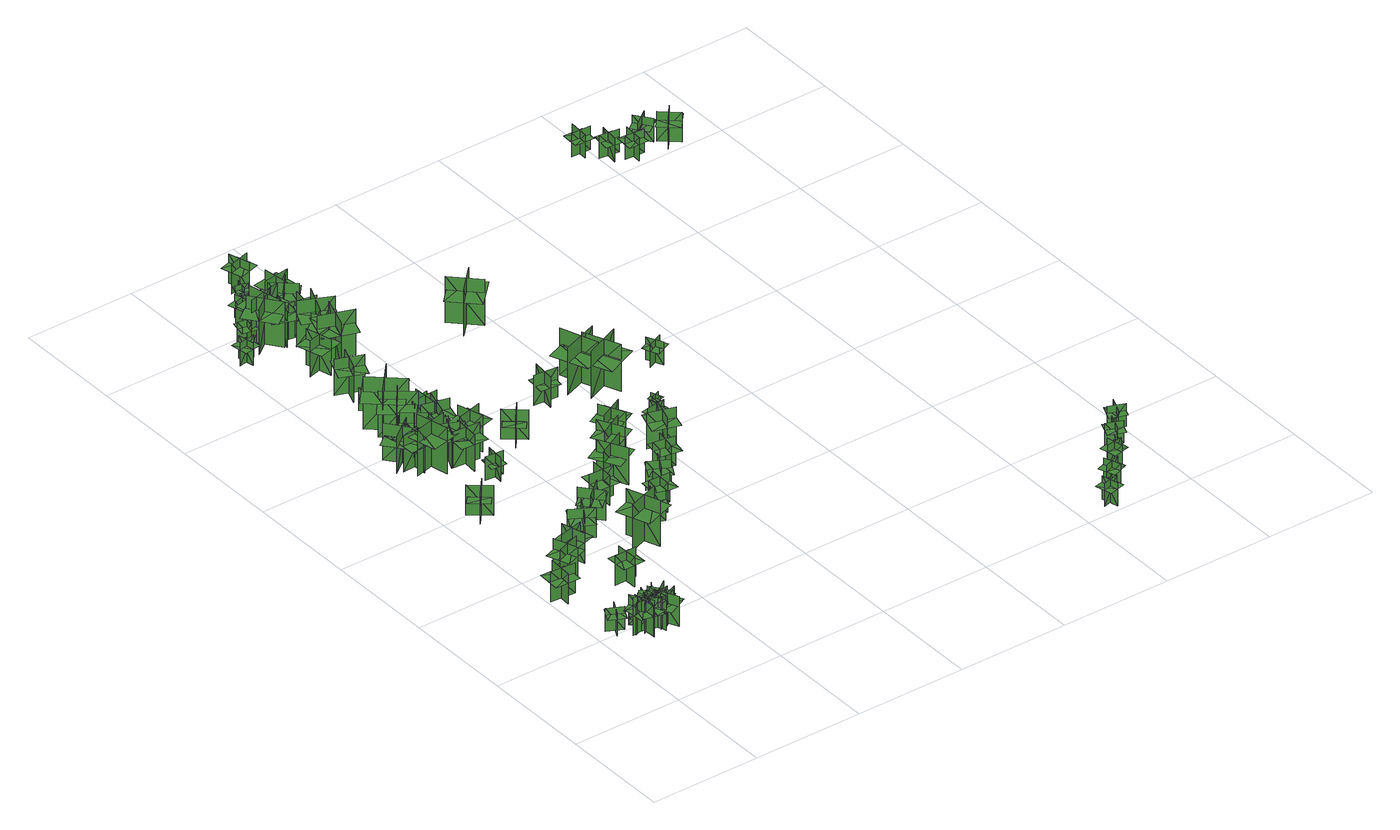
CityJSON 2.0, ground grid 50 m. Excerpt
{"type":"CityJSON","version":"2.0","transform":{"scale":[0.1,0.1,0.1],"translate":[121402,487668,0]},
"CityObjects":{
"tree1":{"type":"SolitaryVegetationObject","geometry":[{"type":"MultiSurface","lod":"1","boundaries":[[[0,1,2]],[[0,2,3]],[[4,5,6]],[[4,6,7]],[[8,9,10]],[[8,10,11]],[[8,11,12]],[[8,12,13]]]}]},
"tree2":{"type":"SolitaryVegetationObject","geometry":[{"type":"MultiSurface","lod":"1","boundaries":[[[14,15,16]],[[14,16,17]],[[18,19,20]],[[18,20,21]],[[22,23,24]],[[22,24,25]],[[22,23,26]],[[22,26,27]]]}]},
"tree3":{"type":"SolitaryVegetationObject","geometry":[{"type":"MultiSurface","lod":"1","boundaries":[[[28,29,30]],[[28,30,31]],[[32,33,34]],[[32,34,35]],[[36,37,38]],[[36,38,39]],[[36,39,40]],[[36,40,41]]]}]},
"tree4":{"type":"SolitaryVegetationObject","geometry":[{"type":"MultiSurface","lod":"1","boundaries":[[[42,43,44]],[[42,44,45]],[[46,47,48]],[[46,48,49]],[[50,51,52]],[[50,52,53]],[[50,51,54]],[[50,54,55]]]}]},
"tree5":{"type":"SolitaryVegetationObject","geometry":[{"type":"MultiSurface","lod":"1","boundaries":[[[56,57,58]],[[56,58,59]],[[60,61,62]],[[60,62,63]],[[64,65,66]],[[64,66,67]],[[64,65,68]],[[64,68,69]]]}]},
"tree6":{"type":"SolitaryVegetationObject","geometry":[{"type":"MultiSurface","lod":"1","boundaries":[[[70,71,72]],[[70,72,73]],[[74,75,76]],[[74,76,77]],[[78,79,80]],[[78,80,81]],[[78,79,82]],[[78,82,83]]]}]},
"tree7":{"type":"SolitaryVegetationObject","geometry":[{"type":"MultiSurface","lod":"1","boundaries":[[[84,85,86]],[[84,86,87]],[[88,89,90]],[[88,90,91]],[[92,93,94]],[[92,94,95]],[[92,93,96]],[[92,96,97]]]}]},
"tree8":{"type":"SolitaryVegetationObject","geometry":[{"type":"MultiSurface","lod":"1","boundaries":[[[98,99,100]],[[98,100,101]],[[102,103,104]],[[102,104,105]],[[106,107,108]],[[106,108,109]],[[106,107,110]],[[106,110,111]]]}]},
"tree9":{"type":"SolitaryVegetationObject","geometry":[{"type":"MultiSurface","lod":"1","boundaries":[[[112,113,114]],[[112,114,115]],[[116,117,118]],[[116,118,119]],[[120,121,122]],[[120,122,123]],[[120,121,124]],[[120,124,125]]]}]},
"tree10":{"type":"SolitaryVegetationObject","geometry":[{"type":"MultiSurface","lod":"1","boundaries":[[[126,127,128]],[[126,128,129]],[[130,131,132]],[[130,132,133]],[[134,135,136]],[[134,136,137]],[[134,135,138]],[[134,138,139]]]}]},
"tree11":{"type":"SolitaryVegetationObject","geometry":[{"type":"MultiSurface","lod":"1","boundaries":[[[140,141,142]],[[140,142,143]],[[144,145,146]],[[144,146,147]],[[148,149,150]],[[148,150,151]],[[148,149,152]],[[148,152,153]]]}]},
"tree12":{"type":"SolitaryVegetationObject","geometry":[{"type":"MultiSurface","lod":"1","boundaries":[[[154,155,156]],[[154,156,157]],[[158,159,160]],[[158,160,161]],[[162,163,164]],[[162,164,165]],[[162,163,166]],[[162,166,167]]]}]},
"tree13":{"type":"SolitaryVegetationObject","geometry":[{"type":"MultiSurface","lod":"1","boundaries":[[[168,169,170]],[[168,170,171]],[[172,173,174]],[[172,174,175]],[[176,177,178]],[[176,178,179]],[[176,177,180]],[[176,180,181]]]}]},
"tree14":{"type":"SolitaryVegetationObject","geometry":[{"type":"MultiSurface","lod":"1","boundaries":[[[182,183,184]],[[182,184,185]],[[186,187,188]],[[186,188,189]],[[190,191,192]],[[190,192,193]],[[190,191,194]],[[190,194,195]]]}]},
"tree15":{"type":"SolitaryVegetationObject","geometry":[{"type":"MultiSurface","lod":"1","boundaries":[[[196,197,198]],[[196,198,199]],[[200,201,202]],[[200,202,203]],[[204,205,206]],[[204,206,207]],[[204,207,208]],[[204,208,209]]]}]},
"tree16":{"type":"SolitaryVegetationObject","geometry":[{"type":"MultiSurface","lod":"1","boundaries":[[[210,211,212]],[[210,212,213]],[[214,215,216]],[[214,216,217]],[[218,219,220]],[[218,220,221]],[[218,221,222]],[[218,222,223]]]}]},
"tree17":{"type":"SolitaryVegetationObject","geometry":[{"type":"MultiSurface","lod":"1","boundaries":[[[224,225,226]],[[224,226,227]],[[228,229,230]],[[228,230,231]],[[232,233,234]],[[232,234,235]],[[232,235,236]],[[232,236,237]]]}]},
"tree18":{"type":"SolitaryVegetationObject","geometry":[{"type":"MultiSurface","lod":"1","boundaries":[[[238,239,240]],[[238,240,241]],[[242,243,244]],[[242,244,245]],[[246,247,248]],[[246,248,249]],[[246,250,251]],[[246,251,247]]]}]},
"tree19":{"type":"SolitaryVegetationObject","geometry":[{"type":"MultiSurface","lod":"1","boundaries":[[[252,253,254]],[[252,254,255]],[[256,257,258]],[[256,258,259]],[[260,261,262]],[[260,262,263]],[[260,263,264]],[[260,264,265]]]}]},
"tree20":{"type":"SolitaryVegetationObject","geometry":[{"type":"MultiSurface","lod":"1","boundaries":[[[266,267,268]],[[266,268,269]],[[270,271,272]],[[270,272,273]],[[274,275,276]],[[274,276,277]],[[274,277,278]],[[274,278,279]]]}]},
"tree21":{"type":"SolitaryVegetationObject","geometry":[{"type":"MultiSurface","lod":"1","boundaries":[[[280,281,282]],[[280,282,283]],[[284,285,286]],[[284,286,287]],[[288,289,290]],[[288,290,291]],[[288,291,292]],[[288,292,293]]]}]},
"tree22":{"type":"SolitaryVegetationObject","geometry":[{"type":"MultiSurface","lod":"1","boundaries":[[[294,295,296]],[[294,296,297]],[[298,299,300]],[[298,300,301]],[[302,303,304]],[[302,304,305]],[[302,305,306]],[[302,306,307]]]}]},
"tree23":{"type":"SolitaryVegetationObject","geometry":[{"type":"MultiSurface","lod":"1","boundaries":[[[308,309,310]],[[308,310,311]],[[312,313,314]],[[312,314,315]],[[316,317,318]],[[316,318,319]],[[316,319,320]],[[316,320,321]]]}]},
"tree24":{"type":"SolitaryVegetationObject","geometry":[{"type":"MultiSurface","lod":"1","boundaries":[[[322,323,324]],[[322,324,325]],[[326,327,328]],[[326,328,329]],[[330,331,332]],[[330,332,333]],[[330,333,334]],[[330,334,335]]]}]},
"tree25":{"type":"SolitaryVegetationObject","geometry":[{"type":"MultiSurface","lod":"1","boundaries":[[[336,337,338]],[[336,338,339]],[[340,341,342]],[[340,342,343]],[[344,345,346]],[[344,346,347]],[[344,347,348]],[[344,348,349]]]}]},
"tree26":{"type":"SolitaryVegetationObject","geometry":[{"type":"MultiSurface","lod":"1","boundaries":[[[350,351,352]],[[350,352,353]],[[354,355,356]],[[354,356,357]],[[358,359,360]],[[358,360,361]],[[358,361,362]],[[358,362,363]]]}]},
"tree27":{"type":"SolitaryVegetationObject","geometry":[{"type":"MultiSurface","lod":"1","boundaries":[[[364,365,366]],[[364,366,367]],[[368,369,370]],[[368,370,371]],[[372,373,374]],[[372,374,375]],[[372,375,376]],[[372,376,377]]]}]},
"tree28":{"type":"SolitaryVegetationObject","geometry":[{"type":"MultiSurface","lod":"1","boundaries":[[[378,379,380]],[[378,380,381]],[[382,383,384]],[[382,384,385]],[[386,387,388]],[[386,388,389]],[[386,390,391]],[[386,391,387]]]}]},
"tree29":{"type":"SolitaryVegetationObject","geometry":[{"type":"MultiSurface","lod":"1","boundaries":[[[392,393,394]],[[392,394,395]],[[396,397,398]],[[396,398,399]],[[400,401,402]],[[400,402,403]],[[400,403,404]],[[400,404,405]]]}]},
"tree30":{"type":"SolitaryVegetationObject","geometry":[{"type":"MultiSurface","lod":"1","boundaries":[[[406,407,408]],[[406,408,409]],[[410,411,412]],[[410,412,413]],[[414,415,416]],[[414,416,417]],[[414,417,418]],[[414,418,419]]]}]},
"tree31":{"type":"SolitaryVegetationObject","geometry":[{"type":"MultiSurface","lod":"1","boundaries":[[[420,421,422]],[[420,422,423]],[[424,425,426]],[[424,426,427]],[[428,429,430]],[[428,430,431]],[[428,431,432]],[[428,432,433]]]}]},
"tree32":{"type":"SolitaryVegetationObject","geometry":[{"type":"MultiSurface","lod":"1","boundaries":[[[434,435,436]],[[434,436,437]],[[438,439,440]],[[438,440,441]],[[442,443,444]],[[442,444,445]],[[442,445,446]],[[442,446,447]]]}]},
"tree33":{"type":"SolitaryVegetationObject","geometry":[{"type":"MultiSurface","lod":"1","boundaries":[[[448,449,450]],[[448,450,451]],[[452,453,454]],[[452,454,455]],[[456,457,458]],[[456,458,459]],[[456,459,460]],[[456,460,461]]]}]},
"tree34":{"type":"SolitaryVegetationObject","geometry":[{"type":"MultiSurface","lod":"1","boundaries":[[[462,463,464]],[[462,464,465]],[[466,467,468]],[[466,468,469]],[[470,471,472]],[[470,472,473]],[[470,473,474]],[[470,474,475]]]}]},
"tree35":{"type":"SolitaryVegetationObject","geometry":[{"type":"MultiSurface","lod":"1","boundaries":[[[476,477,478]],[[476,478,479]],[[480,481,482]],[[480,482,483]],[[484,485,486]],[[484,486,487]],[[484,487,488]],[[484,488,489]]]}]},
"tree36":{"type":"SolitaryVegetationObject","geometry":[{"type":"MultiSurface","lod":"1","boundaries":[[[490,491,492]],[[490,492,493]],[[494,495,496]],[[494,496,497]],[[498,499,500]],[[498,500,501]],[[498,501,502]],[[498,502,503]]]}]},
"tree37":{"type":"SolitaryVegetationObject","geometry":[{"type":"MultiSurface","lod":"1","boundaries":[[[504,505,506]],[[504,506,507]],[[508,509,510]],[[508,510,511]],[[512,513,514]],[[512,514,515]],[[512,515,516]],[[512,516,517]]]}]},
"tree38":{"type":"SolitaryVegetationObject","geometry":[{"type":"MultiSurface","lod":"1","boundaries":[[[518,519,520]],[[518,520,521]],[[522,523,524]],[[522,524,525]],[[526,527,528]],[[526,528,529]],[[526,529,530]],[[526,530,531]]]}]},
"tree39":{"type":"SolitaryVegetationObject","geometry":[{"type":"MultiSurface","lod":"1","boundaries":[[[532,533,534]],[[532,534,535]],[[536,537,538]],[[536,538,539]],[[540,541,542]],[[540,542,543]],[[540,543,544]],[[540,544,545]]]}]},
"tree40":{"type":"SolitaryVegetationObject","geometry":[{"type":"MultiSurface","lod":"1","boundaries":[[[546,547,548]],[[546,548,549]],[[550,551,552]],[[550,552,553]],[[554,555,556]],[[554,556,557]],[[554,557,558]],[[554,558,559]]]}]},
"tree41":{"type":"SolitaryVegetationObject","geometry":[{"type":"MultiSurface","lod":"1","boundaries":[[[560,561,562]],[[560,562,563]],[[564,565,566]],[[564,566,567]],[[568,569,570]],[[568,570,571]],[[568,571,572]],[[568,572,573]]]}]},
"tree42":{"type":"SolitaryVegetationObject","geometry":[{"type":"MultiSurface","lod":"1","boundaries":[[[574,575,576]],[[574,576,577]],[[578,579,580]],[[578,580,581]],[[582,583,584]],[[582,584,585]],[[582,585,586]],[[582,586,587]]]}]},
"tree43":{"type":"SolitaryVegetationObject","geometry":[{"type":"MultiSurface","lod":"1","boundaries":[[[588,589,590]],[[588,590,591]],[[592,593,594]],[[592,594,595]],[[596,597,598]],[[596,598,599]],[[596,599,600]],[[596,600,601]]]}]},
"tree44":{"type":"SolitaryVegetationObject","geometry":[{"type":"MultiSurface","lod":"1","boundaries":[[[602,603,604]],[[602,604,605]],[[606,607,608]],[[606,608,609]],[[610,611,612]],[[610,612,613]],[[610,613,614]],[[610,614,615]]]}]},
"tree45":{"type":"SolitaryVegetationObject","geometry":[{"type":"MultiSurface","lod":"1","boundaries":[[[616,617,618]],[[616,618,619]],[[620,621,622]],[[620,622,623]],[[624,625,626]],[[624,626,627]],[[624,627,628]],[[624,628,629]]]}]},
"tree46":{"type":"SolitaryVegetationObject","geometry":[{"type":"MultiSurface","lod":"1","boundaries":[[[630,631,632]],[[630,632,633]],[[634,635,636]],[[634,636,637]],[[638,639,640]],[[638,640,641]],[[638,641,642]],[[638,642,643]]]}]},
"tree47":{"type":"SolitaryVegetationObject","geometry":[{"type":"MultiSurface","lod":"1","boundaries":[[[644,645,646]],[[644,646,647]],[[648,649,650]],[[648,650,651]],[[652,653,654]],[[652,654,655]],[[652,656,657]],[[652,657,653]]]}]},
"tree48":{"type":"SolitaryVegetationObject","geometry":[{"type":"MultiSurface","lod":"1","boundaries":[[[658,659,660]],[[658,660,661]],[[662,663,664]],[[662,664,665]],[[666,667,668]],[[666,668,669]],[[666,669,670]],[[666,670,671]]]}]},
"tree49":{"type":"SolitaryVegetationObject","geometry":[{"type":"MultiSurface","lod":"1","boundaries":[[[672,673,674]],[[672,674,675]],[[676,677,678]],[[676,678,679]],[[680,681,682]],[[680,682,683]],[[680,683,684]],[[680,684,685]]]}]},
"tree50":{"type":"SolitaryVegetationObject","geometry":[{"type":"MultiSurface","lod":"1","boundaries":[[[686,687,688]],[[686,688,689]],[[690,691,692]],[[690,692,693]],[[694,695,696]],[[694,696,697]],[[694,697,698]],[[694,698,699]]]}]},
"tree51":{"type":"SolitaryVegetationObject","geometry":[{"type":"MultiSurface","lod":"1","boundaries":[[[700,701,702]],[[700,702,703]],[[704,705,706]],[[704,706,707]],[[708,709,710]],[[708,710,711]],[[708,711,712]],[[708,712,713]]]}]},
"tree52":{"type":"SolitaryVegetationObject","geometry":[{"type":"MultiSurface","lod":"1","boundaries":[[[714,715,716]],[[714,716,717]],[[718,719,720]],[[718,720,721]],[[722,723,724]],[[722,724,725]],[[722,725,726]],[[722,726,727]]]}]},
"tree53":{"type":"SolitaryVegetationObject","geometry":[{"type":"MultiSurface","lod":"1","boundaries":[[[728,729,730]],[[728,730,731]],[[732,733,734]],[[732,734,735]],[[736,737,738]],[[736,738,739]],[[736,739,740]],[[736,740,741]]]}]},
"tree54":{"type":"SolitaryVegetationObject","geometry":[{"type":"MultiSurface","lod":"1","boundaries":[[[742,743,744]],[[742,744,745]],[[746,747,748]],[[746,748,749]],[[750,751,752]],[[750,752,753]],[[750,753,754]],[[750,754,755]]]}]},
"tree55":{"type":"SolitaryVegetationObject","geometry":[{"type":"MultiSurface","lod":"1","boundaries":[[[756,757,758]],[[756,758,759]],[[760,761,762]],[[760,762,763]],[[764,765,766]],[[764,766,767]],[[764,767,768]],[[764,768,769]]]}]},
"tree56":{"type":"SolitaryVegetationObject","geometry":[{"type":"MultiSurface","lod":"1","boundaries":[[[770,771,772]],[[770,772,773]],[[774,775,776]],[[774,776,777]],[[778,779,780]],[[778,780,781]],[[778,781,782]],[[778,782,783]]]}]},
"tree57":{"type":"SolitaryVegetationObject","geometry":[{"type":"MultiSurface","lod":"1","boundaries":[[[784,785,786]],[[784,786,787]],[[788,789,790]],[[788,790,791]],[[792,793,794]],[[792,794,795]],[[792,795,796]],[[792,796,797]]]}]},
"tree58":{"type":"SolitaryVegetationObject","geometry":[{"type":"MultiSurface","lod":"1","boundaries":[[[798,799,800]],[[798,800,801]],[[802,803,804]],[[802,804,805]],[[806,807,808]],[[806,808,809]],[[806,809,810]],[[806,810,811]]]}]},
"tree59":{"type":"SolitaryVegetationObject","geometry":[{"type":"MultiSurface","lod":"1","boundaries":[[[812,813,814]],[[812,814,815]],[[816,817,818]],[[816,818,819]],[[820,821,822]],[[820,822,823]],[[820,823,824]],[[820,824,825]]]}]},
"tree60":{"type":"SolitaryVegetationObject","geometry":[{"type":"MultiSurface","lod":"1","boundaries":[[[826,827,828]],[[826,828,829]],[[830,831,832]],[[830,832,833]],[[834,835,836]],[[834,836,837]],[[834,837,838]],[[834,838,839]]]}]},
"tree61":{"type":"SolitaryVegetationObject","geometry":[{"type":"MultiSurface","lod":"1","boundaries":[[[840,841,842]],[[840,842,843]],[[844,845,846]],[[844,846,847]],[[848,849,850]],[[848,850,851]],[[848,851,852]],[[848,852,853]]]}]},
"tree62":{"type":"SolitaryVegetationObject","geometry":[{"type":"MultiSurface","lod":"1","boundaries":[[[854,855,856]],[[854,856,857]],[[858,859,860]],[[858,860,861]],[[862,863,864]],[[862,864,865]],[[862,865,866]],[[862,866,867]]]}]},
"tree63":{"type":"SolitaryVegetationObject","geometry":[{"type":"MultiSurface","lod":"1","boundaries":[[[868,869,870]],[[868,870,871]],[[872,873,874]],[[872,874,875]],[[876,877,878]],[[876,878,879]],[[876,879,880]],[[876,880,881]]]}]},
"tree64":{"type":"SolitaryVegetationObject","geometry":[{"type":"MultiSurface","lod":"1","boundaries":[[[882,883,884]],[[882,884,885]],[[886,887,888]],[[886,888,889]],[[890,891,892]],[[890,892,893]],[[890,894,895]],[[890,895,891]]]}]},
"tree65":{"type":"SolitaryVegetationObject","geometry":[{"type":"MultiSurface","lod":"1","boundaries":[[[896,897,898]],[[896,898,899]],[[900,901,902]],[[900,902,903]],[[904,905,906]],[[904,906,907]],[[904,907,908]],[[904,908,909]]]}]},
"tree66":{"type":"SolitaryVegetationObject","geometry":[{"type":"MultiSurface","lod":"1","boundaries":[[[910,911,912]],[[910,912,913]],[[914,915,916]],[[914,916,917]],[[918,919,920]],[[918,920,921]],[[918,921,922]],[[918,922,923]]]}]},
"tree67":{"type":"SolitaryVegetationObject","geometry":[{"type":"MultiSurface","lod":"1","boundaries":[[[924,925,926]],[[924,926,927]],[[928,929,930]],[[928,930,931]],[[932,933,934]],[[932,934,935]],[[932,935,936]],[[932,936,937]]]}]},
"tree68":{"type":"SolitaryVegetationObject","geometry":[{"type":"MultiSurface","lod":"1","boundaries":[[[938,939,940]],[[938,940,941]],[[942,943,944]],[[942,944,945]],[[946,947,948]],[[946,948,949]],[[946,949,950]],[[946,950,951]]]}]},
"tree69":{"type":"SolitaryVegetationObject","geometry":[{"type":"MultiSurface","lod":"1","boundaries":[[[952,953,954]],[[952,954,955]],[[956,957,958]],[[956,958,959]],[[960,961,962]],[[960,962,963]],[[960,963,964]],[[960,964,965]]]}]},
"tree70":{"type":"SolitaryVegetationObject","geometry":[{"type":"MultiSurface","lod":"1","boundaries":[[[966,967,968]],[[966,968,969]],[[970,971,972]],[[970,972,973]],[[974,975,976]],[[974,976,977]],[[974,977,978]],[[974,978,979]]]}]},
"tree71":{"type":"SolitaryVegetationObject","geometry":[{"type":"MultiSurface","lod":"1","boundaries":[[[980,981,982]],[[980,982,983]],[[984,985,986]],[[984,986,987]],[[988,989,990]],[[988,990,991]],[[988,991,992]],[[988,992,993]]]}]},
"tree72":{"type":"SolitaryVegetationObject","geometry":[{"type":"MultiSurface","lod":"1","boundaries":[[[994,995,996]],[[994,996,997]],[[998,999,1000]],[[998,1000,1001]],[[1002,1003,1004]],[[1002,1004,1005]],[[1002,1005,1006]],[[1002,1006,1007]]]}]},
"tree73":{"type":"SolitaryVegetationObject","geometry":[{"type":"MultiSurface","lod":"1","boundaries":[[[1008,1009,1010]],[[1008,1010,1011]],[[1012,1013,1014]],[[1012,1014,1015]],[[1016,1017,1018]],[[1016,1018,1019]],[[1016,1019,1020]],[[1016,1020,1021]]]}]},
"tree74":{"type":"SolitaryVegetationObject","geometry":[{"type":"MultiSurface","lod":"1","boundaries":[[[1022,1023,1024]],[[1022,1024,1025]],[[1026,1027,1028]],[[1026,1028,1029]],[[1030,1031,1032]],[[1030,1032,1033]],[[1030,1033,1034]],[[1030,1034,1035]]]}]},
"tree75":{"type":"SolitaryVegetationObject","geometry":[{"type":"MultiSurface","lod":"1","boundaries":[[[1036,1037,1038]],[[1036,1038,1039]],[[1040,1041,1042]],[[1040,1042,1043]],[[1044,1045,1046]],[[1044,1046,1047]],[[1044,1047,1048]],[[1044,1048,1049]]]}]},
"tree76":{"type":"SolitaryVegetationObject","geometry":[{"type":"MultiSurface","lod":"1","boundaries":[[[1050,1051,1052]],[[1050,1052,1053]],[[1054,1055,1056]],[[1054,1056,1057]],[[1058,1059,1060]],[[1058,1060,1061]],[[1058,1061,1062]],[[1058,1062,1063]]]}]},
"tree77":{"type":"SolitaryVegetationObject","geometry":[{"type":"MultiSurface","lod":"1","boundaries":[[[1064,1065,1066]],[[1064,1066,1067]],[[1068,1069,1070]],[[1068,1070,1071]],[[1072,1073,1074]],[[1072,1074,1075]],[[1072,1075,1076]],[[1072,1076,1077]]]}]},
"tree78":{"type":"SolitaryVegetationObject","geometry":[{"type":"MultiSurface","lod":"1","boundaries":[[[1078,1079,1080]],[[1078,1080,1081]],[[1082,1083,1084]],[[1082,1084,1085]],[[1086,1087,1088]],[[1086,1088,1089]],[[1086,1089,1090]],[[1086,1090,1091]]]}]},
"tree79":{"type":"SolitaryVegetationObject","geometry":[{"type":"MultiSurface","lod":"1","boundaries":[[[1092,1093,1094]],[[1092,1094,1095]],[[1096,1097,1098]],[[1096,1098,1099]],[[1100,1101,1102]],[[1100,1102,1103]],[[1100,1103,1104]],[[1100,1104,1105]]]}]},
"tree80":{"type":"SolitaryVegetationObject","geometry":[{"type":"MultiSurface","lod":"1","boundaries":[[[1106,1107,1108]],[[1106,1108,1109]],[[1110,1111,1112]],[[1110,1112,1113]],[[1114,1115,1116]],[[1114,1116,1117]],[[1114,1117,1118]],[[1114,1118,1119]]]}]},
"tree81":{"type":"SolitaryVegetationObject","geometry":[{"type":"MultiSurface","lod":"1","boundaries":[[[1120,1121,1122]],[[1120,1122,1123]],[[1124,1125,1126]],[[1124,1126,1127]],[[1128,1129,1130]],[[1128,1130,1131]],[[1128,1131,1132]],[[1128,1132,1133]]]}]}
},
"vertices":[
[124,503,9],[55,538,9],[55,538,117],[124,503,117],[108,552,9],[73,483,9],[73,483,117],[108,552,117],[108,552,87],[74,569,87],[39,500,87],[73,483,87],[108,465,87],[143,535,87],
[227,456,12],[122,446,12],[122,446,153],[227,456,153],[172,502,12],[182,396,12],[182,396,153],[172,502,153],[227,459,106],[122,450,106],[127,397,106],[232,406,106],[118,492,106],[223,502,106],
[123,820,8],[10,827,8],[10,827,149],[123,820,149],[63,887,8],[56,774,8],[56,774,149],[63,887,149],[116,828,104],[119,880,104],[6,885,104],[3,833,104],[1,781,104],[114,776,104],
[181,519,15],[158,477,15],[158,477,78],[181,519,78],[150,509,15],[192,487,15],[192,487,78],[150,509,78],[179,519,57],[157,478,57],[178,467,57],[200,508,57],[140,487,57],[162,528,57],
[207,425,12],[155,517,12],[155,517,153],[207,425,153],[226,494,12],[134,443,12],[134,443,153],[226,494,153],[210,427,106],[158,519,106],[112,493,106],[164,401,106],[196,540,106],[247,447,106],
[207,491,13],[180,388,13],[180,388,154],[207,491,154],[145,454,13],[247,427,13],[247,427,154],[145,454,154],[204,492,107],[177,389,107],[228,376,107],[255,478,107],[135,400,107],[162,503,107],
[257,485,12],[166,432,12],[166,432,153],[257,485,153],[187,503,12],[241,412,12],[241,412,153],[187,503,153],[255,488,106],[164,435,106],[191,389,106],[282,442,106],[142,472,106],[234,525,106],
[157,491,11],[258,460,11],[258,460,152],[157,491,152],[191,428,11],[222,529,11],[222,529,152],[191,428,152],[156,488,105],[257,457,105],[273,508,105],[172,538,105],[245,416,105],[144,447,105],
[224,498,14],[242,394,14],[242,394,155],[224,498,155],[182,439,14],[287,457,14],[287,457,155],[182,439,155],[220,497,108],[238,393,108],[291,402,108],[273,506,108],[196,386,108],[178,490,108],
[201,514,12],[288,453,12],[288,453,153],[201,514,153],[214,443,12],[274,530,12],[274,530,153],[214,443,153],[199,511,106],[286,451,106],[316,494,106],[229,554,106],[261,415,106],[174,476,106],
[204,457,13],[308,473,13],[308,473,154],[204,457,154],[262,415,13],[246,519,13],[246,519,154],[262,415,154],[204,454,107],[309,470,107],[301,522,107],[196,506,107],[315,428,107],[211,412,107],
[229,408,16],[325,452,16],[325,452,157],[229,408,157],[297,383,16],[252,479,16],[252,479,157],[297,383,157],[230,405,110],[326,449,110],[304,497,110],[208,453,110],[344,411,110],[248,366,110],
[234,461,16],[316,451,16],[316,451,126],[234,461,126],[269,417,16],[279,498,16],[279,498,126],[269,417,126],[234,458,89],[316,448,89],[321,489,89],[239,499,89],[312,415,89],[230,425,89],
[314,504,15],[228,443,15],[228,443,156],[314,504,156],[243,516,15],[305,430,15],[305,430,156],[243,516,156],[312,507,109],[226,445,109],[257,402,109],[343,464,109],[201,480,109],[287,542,109],
[237,963,9],[131,925,9],[131,925,150],[237,963,150],[156,1002,9],[194,895,9],[194,895,150],[156,1002,150],[228,968,104],[210,1017,104],[104,978,104],[122,929,104],[140,880,104],[246,919,104],
[374,761,12],[274,760,12],[274,760,151],[374,761,151],[326,808,12],[328,708,12],[328,708,151],[326,808,151],[326,808,112],[276,807,112],[278,707,112],[328,708,112],[378,709,112],[376,809,112],
[198,1002,8],[308,1030,8],[308,1030,149],[198,1002,149],[275,956,8],[247,1066,8],[247,1066,149],[275,956,149],[206,996,103],[220,946,103],[329,975,103],[316,1026,103],[302,1076,103],[193,1047,103],
[198,1439,3],[114,1508,3],[114,1508,143],[198,1439,143],[191,1506,3],[191,1506,143],[122,1423,143],[122,1423,3],[190,1440,89],[117,1500,89],[89,1466,89],[162,1406,89],[219,1475,89],[146,1535,89],
[409,1154,7],[351,1057,7],[351,1057,148],[409,1154,148],[322,1132,7],[419,1074,7],[419,1074,148],[322,1132,148],[398,1152,103],[353,1178,103],[297,1080,103],[342,1054,103],[388,1028,103],[444,1126,103],
[87,2001,4],[171,1891,4],[171,1891,177],[87,2001,177],[72,1892,4],[182,1976,4],[182,1976,177],[72,1892,177],[84,1988,121],[34,1948,121],[120,1840,121],[170,1879,121],[220,1919,121],[135,2028,121],
[101,1887,4],[222,1893,4],[222,1893,173],[101,1887,173],[161,1832,4],[154,1954,4],[154,1954,173],[161,1832,173],[161,1832,125],[221,1835,125],[215,1957,125],[154,1954,125],[94,1951,125],[100,1829,125],
[279,1868,4],[128,1832,4],[128,1832,219],[279,1868,219],[191,1922,4],[227,1772,4],[227,1772,219],[191,1922,219],[191,1922,159],[116,1904,159],[152,1754,159],[227,1772,159],[302,1790,159],[266,1940,159],
[182,2018,6],[279,1944,6],[279,1944,175],[182,2018,175],[192,1938,6],[266,2034,6],[266,2034,175],[192,1938,175],[192,1938,128],[241,1901,128],[314,1997,128],[266,2034,128],[218,2071,128],[144,1974,128],
[318,1888,7],[197,1906,7],[197,1906,176],[318,1888,176],[270,1953,7],[252,1833,7],[252,1833,176],[270,1953,176],[270,1953,129],[210,1962,129],[192,1842,129],[252,1833,129],[312,1824,129],[330,1945,129],
[577,872,9],[523,1017,9],[523,1017,225],[577,872,225],[620,966,9],[475,912,9],[475,912,225],[620,966,225],[620,966,164],[593,1038,164],[448,985,164],[475,912,164],[502,839,164],[647,893,164],
[535,1222,7],[450,1147,7],[450,1147,148],[535,1222,148],[445,1228,7],[520,1143,7],[520,1143,148],[445,1228,148],[524,1224,102],[489,1262,102],[406,1186,102],[441,1147,102],[476,1109,102],[560,1185,102],
[314,1899,6],[262,1789,6],[262,1789,175],[314,1899,175],[237,1872,6],[348,1821,6],[348,1821,175],[237,1872,175],[237,1872,127],[212,1817,127],[322,1765,127],[348,1821,127],[374,1876,127],[263,1927,127],
[359,1606,5],[367,1690,5],[367,1690,114],[359,1606,114],[399,1640,5],[399,1640,114],[316,1647,114],[316,1647,5],[356,1611,72],[363,1684,72],[329,1688,72],[322,1614,72],[392,1608,72],[398,1681,72],
[167,2135,5],[288,2038,5],[288,2038,220],[167,2135,220],[178,2033,5],[275,2153,5],[275,2153,220],[178,2033,220],[178,2033,160],[238,1984,160],[335,2105,160],[275,2153,160],[214,2202,160],[117,2081,160],
[150,2211,8],[282,2093,8],[282,2093,254],[150,2211,254],[156,2094,8],[274,2225,8],[274,2225,254],[156,2094,254],[156,2094,185],[222,2034,185],[340,2166,185],[274,2225,185],[208,2284,185],[90,2153,185],
[330,1843,5],[322,1721,5],[322,1721,175],[330,1843,175],[269,1790,5],[390,1781,5],[390,1781,175],[269,1790,175],[269,1790,127],[265,1729,127],[386,1721,127],[390,1781,127],[394,1842,127],[273,1851,127],
[28,2837,13],[104,2850,13],[104,2850,120],[28,2837,120],[70,2807,13],[57,2883,13],[57,2883,120],[70,2807,120],[70,2807,90],[108,2813,90],[96,2889,90],[57,2883,90],[19,2877,90],[31,2801,90],
[275,2274,7],[215,2322,7],[215,2322,114],[275,2274,114],[270,2325,7],[222,2265,7],[222,2265,114],[270,2325,114],[270,2325,84],[240,2349,84],[191,2289,84],[222,2265,84],[252,2240,84],[300,2301,84],
[398,1981,6],[280,2014,6],[280,2014,175],[398,1981,175],[358,2052,6],[326,1935,6],[326,1935,175],[358,2052,175],[358,2052,127],[299,2068,127],[267,1951,127],[326,1935,127],[384,1918,127],[417,2036,127],
[390,2056,6],[268,2051,6],[268,2051,175],[390,2056,175],[330,2111,6],[335,1989,6],[335,1989,175],[330,2111,175],[330,2111,128],[269,2108,128],[274,1987,128],[335,1989,128],[396,1992,128],[391,2114,128],
[643,972,9],[674,1066,9],[674,1066,147],[643,972,147],[703,1001,9],[608,1033,9],[608,1033,147],[703,1001,147],[703,1001,109],[718,1049,109],[624,1080,109],[608,1033,109],[593,985,109],[687,954,109],
[344,2054,7],[327,2152,7],[327,2152,145],[344,2054,145],[382,2108,7],[284,2091,7],[284,2091,145],[382,2108,145],[382,2108,106],[374,2157,106],[276,2140,106],[284,2091,106],[293,2042,106],[391,2059,106],
[462,1882,8],[345,1849,8],[345,1849,178],[462,1882,178],[391,1922,8],[424,1805,8],[424,1805,178],[391,1922,178],[391,1922,130],[333,1905,130],[366,1788,130],[424,1805,130],[483,1821,130],[450,1938,130],
[601,1326,8],[592,1213,8],[592,1213,149],[601,1326,149],[533,1267,8],[645,1259,8],[645,1259,149],[533,1267,149],[592,1320,104],[540,1323,104],[534,1210,104],[586,1207,104],[638,1204,104],[644,1317,104],
[349,2169,7],[321,2097,7],[321,2097,115],[349,2169,115],[302,2148,7],[374,2121,7],[374,2121,115],[302,2148,115],[302,2148,84],[288,2112,84],[360,2085,84],[374,2121,84],[388,2157,84],[315,2184,84],
[278,2495,5],[234,2382,5],[234,2382,174],[278,2495,174],[203,2463,5],[317,2419,5],[317,2419,174],[203,2463,174],[203,2463,127],[181,2406,127],[295,2362,127],[317,2419,127],[339,2476,127],[225,2520,127],
[181,2940,13],[105,2956,13],[105,2956,121],[181,2940,121],[152,2983,13],[137,2907,13],[137,2907,121],[152,2983,121],[152,2983,91],[114,2991,91],[99,2915,91],[137,2907,91],[175,2900,91],[190,2976,91],
[205,2620,6],[322,2652,6],[322,2652,175],[205,2620,175],[276,2580,6],[243,2697,6],[243,2697,175],[276,2580,175],[276,2580,128],[334,2596,128],[302,2713,128],[243,2697,128],[184,2681,128],[217,2563,128],
[151,2958,12],[243,2833,12],[243,2833,227],[151,2958,227],[135,2856,12],[260,2948,12],[260,2948,227],[135,2856,227],[135,2856,167],[182,2793,167],[306,2886,167],[260,2948,167],[214,3010,167],[89,2918,167],
[791,1091,9],[691,1095,9],[691,1095,147],[791,1091,147],[746,1140,9],[742,1040,9],[742,1040,147],[746,1140,147],[746,1140,109],[696,1142,109],[692,1043,109],[742,1040,109],[791,1038,109],[796,1138,109],
[204,3008,8],[240,2858,8],[240,2858,224],[204,3008,224],[149,2920,8],[300,2957,8],[300,2957,224],[149,2920,224],[149,2920,163],[167,2845,163],[318,2881,163],[300,2957,163],[282,3032,163],[131,2996,163],
[620,1769,4],[537,1838,4],[537,1838,144],[620,1769,144],[613,1836,4],[613,1836,144],[544,1753,144],[544,1753,4],[612,1770,90],[539,1830,90],[511,1796,90],[584,1736,90],[641,1805,90],[568,1865,90],
[738,1284,7],[675,1407,7],[675,1407,179],[738,1284,179],[772,1388,7],[648,1326,7],[648,1326,179],[772,1388,179],[742,1296,124],[799,1326,124],[734,1448,124],[678,1418,124],[621,1388,124],[686,1266,124],
[251,2828,13],[289,2943,13],[289,2943,182],[251,2828,182],[324,2864,13],[208,2902,13],[208,2902,182],[324,2864,182],[324,2864,134],[343,2921,134],[228,2960,134],[208,2902,134],[189,2844,134],[304,2806,134],
[303,2920,15],[227,2929,15],[227,2929,122],[303,2920,122],[272,2961,15],[262,2884,15],[262,2884,122],[272,2961,122],[272,2961,92],[234,2966,92],[224,2889,92],[262,2884,92],[301,2879,92],[310,2956,92],
[260,3092,10],[185,3072,10],[185,3072,118],[260,3092,118],[215,3118,10],[236,3044,10],[236,3044,118],[215,3118,118],[215,3118,88],[178,3108,88],[198,3033,88],[236,3044,88],[273,3054,88],[253,3129,88],
[286,2681,10],[432,2628,10],[432,2628,226],[286,2681,226],[330,2587,10],[382,2733,10],[382,2733,226],[330,2587,226],[330,2587,165],[403,2561,165],[455,2707,165],[382,2733,165],[309,2759,165],[257,2613,165],
[851,1159,10],[764,1208,10],[764,1208,148],[851,1159,148],[833,1223,10],[785,1137,10],[785,1137,148],[833,1223,148],[833,1223,110],[790,1248,110],[741,1161,110],[785,1137,110],[828,1112,110],[877,1199,110],
[321,2765,9],[395,2668,9],[395,2668,178],[321,2765,178],[310,2685,9],[407,2759,9],[407,2759,178],[310,2685,178],[310,2685,131],[347,2636,131],[443,2710,131],[407,2759,131],[370,2807,131],[273,2733,131],
[383,2851,7],[321,2709,7],[321,2709,222],[383,2851,222],[287,2814,7],[428,2752,7],[428,2752,222],[287,2814,222],[287,2814,162],[255,2743,162],[397,2681,162],[428,2752,162],[460,2823,162],[318,2885,162],
[411,2850,10],[291,2870,10],[291,2870,179],[411,2850,179],[364,2916,10],[344,2796,10],[344,2796,179],[364,2916,179],[364,2916,132],[304,2927,132],[284,2807,132],[344,2796,132],[404,2786,132],[424,2906,132],
[817,1412,7],[761,1520,7],[761,1520,176],[817,1412,176],[842,1490,7],[734,1433,7],[734,1433,176],[842,1490,176],[842,1490,129],[814,1544,129],[706,1487,129],[734,1433,129],[762,1379,129],[870,1436,129],
[268,3183,23],[322,3170,23],[322,3170,100],[268,3183,100],[288,3152,23],[300,3205,23],[300,3205,100],[288,3152,100],[288,3152,78],[315,3145,78],[327,3199,78],[300,3205,78],[273,3212,78],[261,3158,78],
[405,2954,10],[314,3035,10],[314,3035,179],[405,2954,179],[400,3035,10],[320,2944,10],[320,2944,179],[400,3035,179],[400,3035,132],[355,3075,132],[274,2984,132],[320,2944,132],[366,2904,132],[446,2995,132],
[358,3108,11],[374,2988,11],[374,2988,180],[358,3108,180],[308,3044,11],[429,3061,11],[429,3061,180],[308,3044,180],[308,3044,133],[317,2984,133],[437,3000,133],[429,3061,133],[421,3121,133],[300,3104,133],
[962,1277,8],[864,1295,8],[864,1295,147],[962,1277,147],[925,1332,8],[907,1234,8],[907,1234,147],[925,1332,147],[925,1332,108],[875,1341,108],[858,1243,108],[907,1234,108],[956,1225,108],[974,1323,108],
[360,3213,18],[332,3309,18],[332,3309,156],[360,3213,156],[392,3271,18],[297,3244,18],[297,3244,156],[392,3271,156],[392,3271,117],[379,3319,117],[283,3292,117],[297,3244,117],[310,3196,117],[406,3223,117],
[829,1601,6],[883,1492,6],[883,1492,175],[829,1601,175],[803,1524,6],[912,1578,6],[912,1578,175],[803,1524,175],[803,1524,127],[830,1470,127],[939,1524,127],[912,1578,127],[885,1633,127],[776,1579,127],
[773,1938,9],[881,1926,9],[881,1926,150],[773,1938,150],[816,1886,9],[816,1886,150],[828,1993,150],[828,1993,9],[781,1942,96],[874,1931,96],[879,1975,96],[785,1986,96],[776,1897,96],[869,1886,96],
[985,1361,9],[1022,1476,9],[1022,1476,178],[985,1361,178],[1057,1397,9],[941,1434,9],[941,1434,178],[1057,1397,178],[1057,1397,130],[1075,1455,130],[960,1492,130],[941,1434,130],[922,1376,130],[1038,1339,130],
[1016,1527,7],[1103,1540,7],[1103,1540,117],[1016,1527,117],[1072,1485,7],[1058,1572,7],[1058,1572,117],[1072,1485,117],[1022,1521,82],[1029,1481,82],[1116,1496,82],[1109,1536,82],[1102,1576,82],[1015,1561,82],
[983,2046,6],[1044,1881,6],[1044,1881,226],[983,2046,226],[925,1918,6],[1090,1980,6],[1090,1980,226],[925,1918,226],[975,2031,155],[899,2001,155],[964,1838,155],[1039,1867,155],[1115,1897,155],[1051,2061,155],
[1156,1644,12],[1115,1629,12],[1115,1629,74],[1156,1644,74],[1130,1657,12],[1145,1615,12],[1145,1615,74],[1130,1657,74],[1130,1657,57],[1109,1649,57],[1125,1607,57],[1145,1615,57],[1166,1623,57],[1150,1664,57],
[1036,1975,5],[1105,1813,5],[1105,1813,225],[1036,1975,225],[984,1845,5],[1146,1914,5],[1146,1914,225],[984,1845,225],[1029,1960,154],[955,1927,154],[1026,1766,154],[1100,1799,154],[1175,1832,154],[1104,1993,154],
[951,2484,12],[842,2593,12],[842,2593,228],[951,2484,228],[952,2587,12],[843,2477,12],[843,2477,228],[952,2587,228],[952,2587,167],[897,2642,167],[788,2532,167],[843,2477,167],[897,2422,167],[1007,2532,167],
[1332,1841,19],[1300,1911,19],[1300,1911,126],[1332,1841,126],[1350,1889,19],[1280,1857,19],[1280,1857,126],[1350,1889,126],[1350,1889,96],[1334,1924,96],[1264,1892,96],[1280,1857,96],[1296,1821,96],[1366,1853,96],
[2110,42,12],[2185,61,12],[2185,61,120],[2110,42,120],[2154,15,12],[2135,90,12],[2135,90,120],[2154,15,120],[2154,15,90],[2191,25,90],[2173,100,90],[2135,90,90],[2097,81,90],[2116,6,90],
[2213,181,14],[2240,109,14],[2240,109,121],[2213,181,121],[2191,135,14],[2264,161,14],[2264,161,121],[2191,135,121],[2191,135,91],[2204,98,91],[2277,125,91],[2264,161,91],[2250,198,91],[2178,171,91],
[2309,287,10],[2324,211,10],[2324,211,117],[2309,287,117],[2280,244,10],[2356,259,10],[2356,259,117],[2280,244,117],[2280,244,87],[2287,206,87],[2363,221,87],[2356,259,87],[2348,297,87],[2272,282,87],
[2385,323,11],[2414,395,11],[2414,395,118],[2385,323,118],[2433,343,11],[2361,371,11],[2361,371,118],[2433,343,118],[2433,343,88],[2447,379,88],[2375,407,88],[2361,371,88],[2347,335,88],[2419,307,88],
[2442,462,7],[2514,434,7],[2514,434,114],[2442,462,114],[2462,415,7],[2491,487,7],[2491,487,114],[2462,415,114],[2462,415,84],[2498,401,84],[2527,473,84],[2491,487,84],[2455,501,84],[2426,429,84],
[1999,3185,21],[1911,3189,21],[1911,3189,131],[1999,3185,131],[1952,3237,21],[1947,3149,21],[1947,3149,131],[1952,3237,131],[1994,3191,95],[1995,3232,95],[1907,3235,95],[1906,3194,95],[1904,3154,95],[1992,3151,95],
[2022,3060,21],[2033,3147,21],[2033,3147,130],[2022,3060,130],[2078,3103,21],[1990,3114,21],[1990,3114,130],[2078,3103,130],[2029,3064,95],[2070,3060,95],[2079,3148,95],[2039,3152,95],[1998,3156,95],[1989,3069,95],
[2153,3041,22],[2065,3047,22],[2065,3047,131],[2153,3041,131],[2107,3093,22],[2101,3005,22],[2101,3005,131],[2107,3093,131],[2148,3047,96],[2150,3088,96],[2062,3092,96],[2060,3052,96],[2058,3011,96],[2146,3007,96],
[2153,3083,25],[2225,3135,25],[2225,3135,135],[2153,3083,135],[2222,3072,25],[2171,3143,25],[2171,3143,135],[2222,3072,135],[2161,3081,100],[2185,3049,100],[2256,3101,100],[2232,3134,100],[2208,3167,100],[2137,3114,100],
[2302,3076,24],[2237,3000,24],[2237,3000,162],[2302,3076,162],[2236,3071,24],[2311,3006,24],[2311,3006,162],[2236,3071,162],[2236,3071,124],[2203,3033,124],[2279,2968,124],[2311,3006,124],[2344,3044,124],[2268,3109,124]
]}
